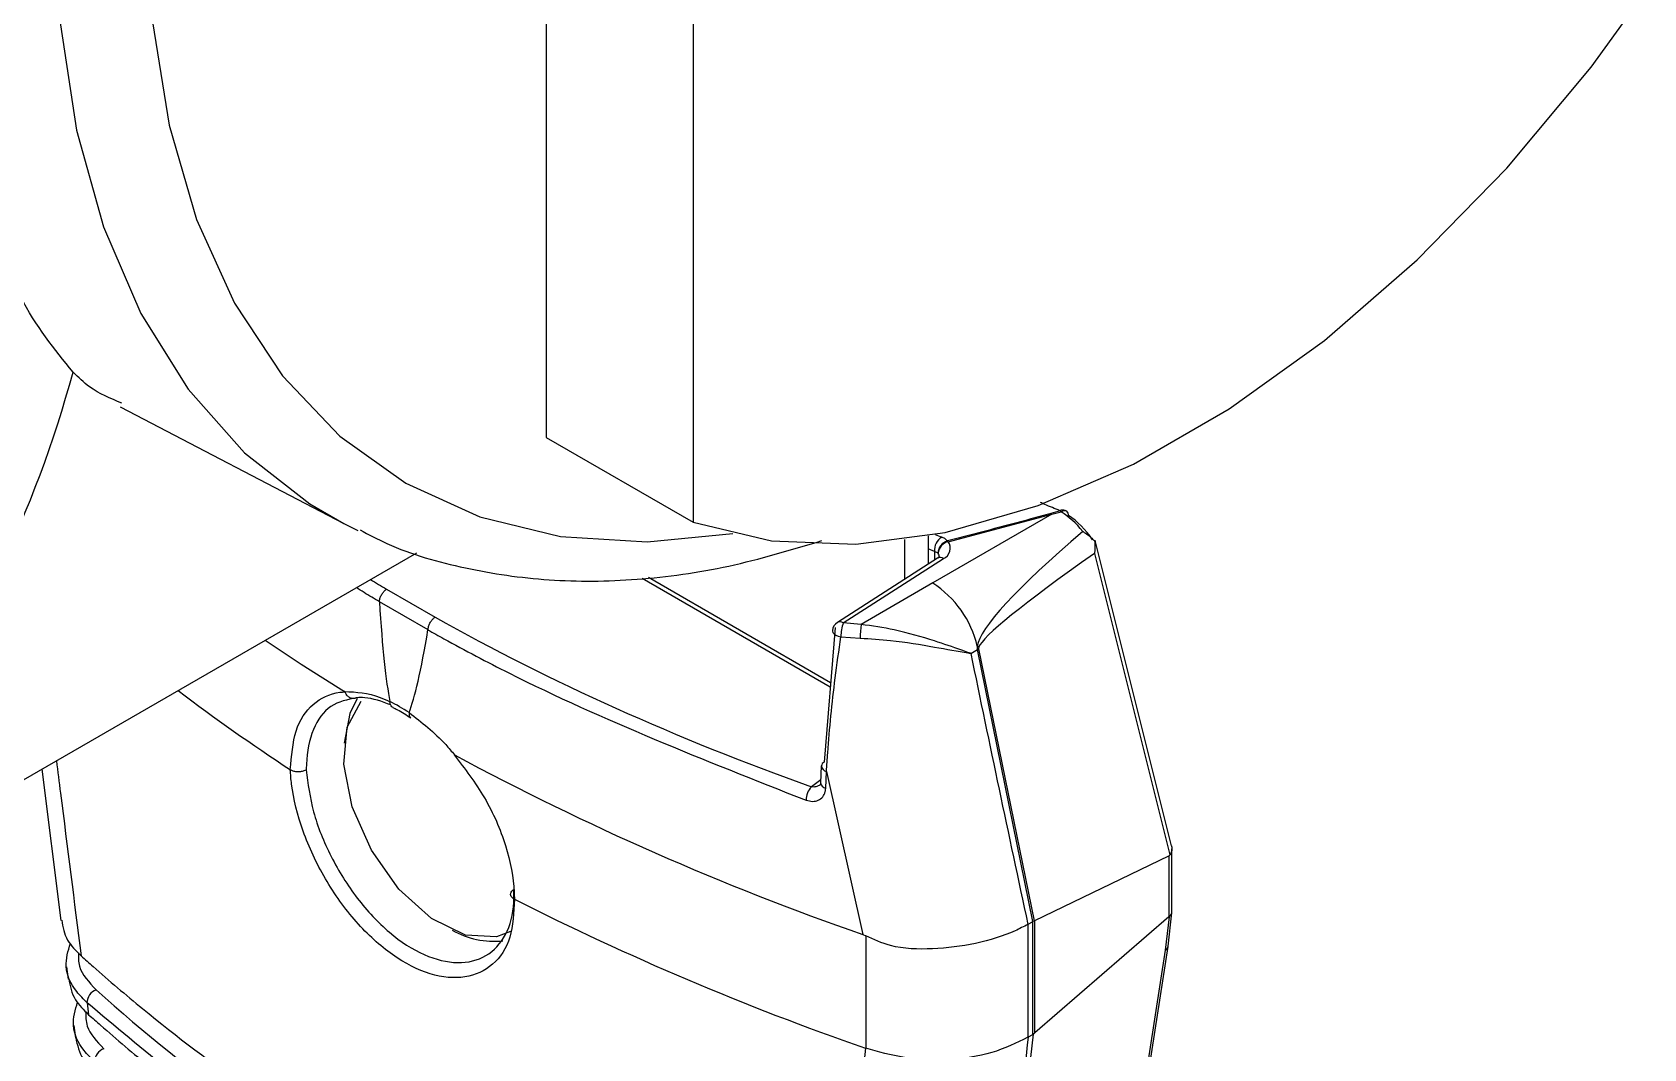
# Model space of a CAD drawing. Extents: x 12.3 to 108.7, y 1.1 to 80.4.
# Drawn here: x 21.418 to 22.876, y 6.23 to 7.15 of the extents above; entities that cross this region are included whole.
import ezdxf

# ---------------------------------------------------------------- set-up
doc = ezdxf.new("R2010")
doc.units = 0
doc.header["$MEASUREMENT"] = 0
doc.layers.add('OBJECT', color=7, linetype='CONTINUOUS')

msp = doc.modelspace()

# ---------------------------------------------------------------- linework, layer by layer
at = {"layer": 'OBJECT'}
for p, q in [((21.883, 7.3382), (21.8829, 6.7832)), ((22.016, 7.3382), (22.0159, 6.7065)), ((21.4973, 6.8109), (21.6999, 6.7052)), ((21.8829, 6.7832), (22.0159, 6.7065)), ((22.3405, 6.7136), (22.2328, 6.6515)), ((22.2469, 6.6888), (22.3405, 6.7136)), ((22.3481, 6.7168), (22.3398, 6.7143)), ((22.3405, 6.7136), (22.3491, 6.7159)), ((21.6999, 6.7052), (21.7126, 6.6989)), ((22.2351, 6.6954), (22.241, 6.6929)), ((22.2074, 6.6908), (22.2074, 6.6548)), ((22.2286, 6.6942), (22.2286, 6.6684)), ((22.2345, 6.68), (22.2286, 6.6825)), ((22.2345, 6.68), (22.2345, 6.6721)), ((22.4489, 6.4138), (22.3798, 6.6899)), ((21.0017, 6.2377), (21.7659, 6.6789)), ((22.2371, 6.6738), (22.1465, 6.6157)), ((22.1519, 6.6154), (22.2425, 6.6735)), ((22.3792, 6.6783), (22.4474, 6.4056)), ((22.1401, 6.5572), (21.9698, 6.6555)), ((22.1404, 6.5612), (21.9755, 6.6564)), ((22.2328, 6.6515), (22.168, 6.614)), ((21.7385, 6.6459), (21.7824, 6.6206)), ((21.7761, 6.6091), (21.732, 6.6345)), ((21.732, 6.6345), (21.732, 6.6345)), ((21.7761, 6.6091), (21.776, 6.6091)), ((22.1445, 6.6111), (22.1346, 6.4894)), ((22.168, 6.614), (22.1519, 6.6154)), ((22.1497, 6.6028), (22.1672, 6.6016)), ((22.2672, 6.5877), (22.2732, 6.5912)), ((22.3235, 6.3453), (22.2732, 6.5912)), ((22.2743, 6.5918), (22.3246, 6.3459)), ((21.7416, 6.5441), (21.7416, 6.5442)), ((21.7589, 6.5342), (21.7589, 6.5342)), ((21.4267, 6.483), (21.4437, 6.3463)), ((22.132, 6.486), (22.1314, 6.4707)), ((22.136, 6.4659), (22.1366, 6.4811)), ((22.1366, 6.4811), (22.1697, 6.3335)), ((22.1315, 6.4735), (22.123, 6.4672)), ((22.3252, 6.3462), (22.4465, 6.4047)), ((22.4465, 6.4047), (22.4465, 6.3495)), ((22.4493, 6.3536), (22.4493, 6.411)), ((22.3193, 6.3429), (22.323, 6.345)), ((22.323, 6.345), (22.323, 6.2429)), ((22.3246, 6.3459), (22.3235, 6.3453)), ((22.4465, 6.3495), (22.3252, 6.2445)), ((22.3252, 6.2445), (22.3252, 6.3462)), ((22.4467, 6.3496), (22.4433, 6.3193)), ((22.4458, 6.3229), (22.4492, 6.3532)), ((22.1697, 6.3335), (22.1722, 6.3322)), ((22.1722, 6.3322), (22.1722, 6.2306)), ((22.3193, 6.2408), (22.3193, 6.3429)), ((22.4433, 6.3193), (22.3933, 5.997)), ((22.3958, 6.0003), (22.4458, 6.3228)), ((21.4489, 6.3044), (21.4503, 6.2932)), ((21.4675, 6.2717), (21.4688, 6.261)), ((21.4555, 6.2513), (21.4569, 6.2402)), ((22.299, 6.0224), (22.3241, 6.2435)), ((22.323, 6.2429), (22.3193, 6.2408)), ((22.1722, 6.2306), (22.172, 6.2306))]:
    msp.add_line(p, q, dxfattribs=at)
at = {"layer": 'OBJECT', "flags": 128}
for points in [[(21.4384, 7.2586), (21.4433, 7.1563), (21.458, 7.061), (21.4824, 6.9736), (21.5162, 6.8953), (21.5589, 6.8269), (21.6101, 6.7693), (21.6691, 6.7231), (21.6999, 6.7052)], [(21.5217, 7.2595), (21.5267, 7.159), (21.5417, 7.0656), (21.5666, 6.9804), (21.6009, 6.9045), (21.6443, 6.8389), (21.6962, 6.7844), (21.7559, 6.7417), (21.8228, 6.7113), (21.8959, 6.6936), (21.9744, 6.6888), (22.0519, 6.6961)], [(22.0159, 6.7065), (22.0868, 6.6897), (22.1633, 6.6866), (22.2442, 6.6973), (22.3283, 6.7215), (22.4144, 6.7589), (22.5012, 6.809), (22.5873, 6.8709), (22.6714, 6.9438), (22.7523, 7.0266), (22.8288, 7.118), (22.8998, 7.2166)], [(22.142, 6.6085), (22.142, 6.608), (22.1424, 6.6067), (22.1435, 6.6055), (22.1452, 6.6044), (22.1473, 6.6035), (22.1497, 6.6028)], [(21.6288, 6.5997), (21.6614, 6.5782), (21.7006, 6.5534)], [(21.8506, 6.3361), (21.8379, 6.3313), (21.8099, 6.3329), (21.7793, 6.3479), (21.7497, 6.3746), (21.7248, 6.4097), (21.7075, 6.449), (21.6999, 6.4877), (21.703, 6.5212), (21.7157, 6.5447)], [(21.7119, 6.5469), (21.7052, 6.5334), (21.7003, 6.5065)]]:
    msp.add_lwpolyline(points, dxfattribs=at)
at = {"layer": 'OBJECT'}
for centre, radius, start, end in [((20.4717, 7.107), 1.0181, 301.3714, 344.9244), ((22.3351, 6.7092), 0.00699, 39.0245, 47.0042), ((22.3507, 6.7122), 0.00531, 69.5852, 119.6888), ((22.3436, 6.7108), 0.00748, 42.5897, 53.4442), ((22.352, 6.7121), 0.0048, 64.3302, 127.2178), ((22.3487, 6.7079), 0.01, 57.5368, 67.562), ((22.3514, 6.7129), 0.00438, 354.2083, 52.5238), ((22.2481, 6.6812), 0.0137, 121.4133, 185.1762), ((22.249, 6.6785), 0.0113, 103.849, 180.6766), ((22.2494, 6.6773), 0.0118, 102.548, 174.6883), ((22.2384, 6.683), 0.0103, 293.2917, 34.6351), ((22.2412, 6.6845), 0.00711, 37.2866, 44.5598), ((22.2396, 6.6691), 0.00532, 56.7822, 117.8507), ((22.2332, 6.6749), 0.00567, 0.1755, 38.0832), ((22.1818, 6.5726), 0.0939, 13.3767, 57.0837), ((22.1519, 6.6073), 0.01, 122.6657, 172.9792), ((22.149, 6.611), 0.00532, 56.7822, 117.8506), ((22.1941, 6.6017), 0.0444, 161.9613, 178.5097), ((22.2902, 6.6003), 0.123, 173.5928, 179.4004), ((22.2381, 6.5286), 0.0745, 60.716, 61.9479), ((22.2542, 6.6241), 0.0381, 299.9873, 301.8958), ((22.6413, 7.994), 1.8067, 232.8394, 236.7796), ((23.0094, 8.7458), 2.5543, 241.7407, 250.8078), ((21.6514, 6.4825), 0.000108, 56.3746, 57.0469), ((22.1363, 6.4855), 0.00429, 113.3869, 173.2886), ((22.1377, 6.4867), 0.00573, 187.7434, 259.452), ((22.1376, 6.4544), 0.0194, 138.6244, 178.1778), ((22.137, 6.4715), 0.00573, 187.7443, 259.4491), ((23.0305, 8.6957), 2.6103, 243.2151, 250.798), ((21.8542, 6.3654), 0.0000964, 62.707, 63.5073), ((21.8359, 6.4049), 0.0775, 240.6578, 275.7803), ((21.4804, 6.2713), 0.013, 110.8333, 178.0606), ((21.4872, 6.2181), 0.013, 111.01, 178.0781)]:
    msp.add_arc(centre, radius, start, end, dxfattribs=at)
for centre, major_axis, ratio, start_param, end_param in [((22.3487, 6.6694), (-0.0319, 0.0508), 0.550739, 4.942555, 5.423204), ((22.3558, 6.6739), (-0.0269, 0.0422), 0.545295, 4.757694, 5.419526), ((22.635, 6.8346), (0.3608, 0.2458), 0.115892, 2.318825, 3.04049), ((22.6565, 6.8298), (0.382, 0.2385), 0.057008, 2.347054, 3.067719), ((23.3327, 7.6997), (2.2207, 0.1847), 0.625175, 3.851661, 3.861081), ((22.5589, 24.2149), (0.808, 17.691), 0.012144, 3.03022, 3.094182), ((22.5589, 24.2149), (0.808, 17.691), 0.012144, 3.176423, 3.240385), ((23.3327, 7.6997), (2.2207, 0.1847), 0.625175, 3.889005, 4.085242), ((22.635, 6.8346), (0.3608, 0.2458), 0.115892, 3.04049, 3.093154), ((22.6565, 6.8298), (0.382, 0.2385), 0.057008, 3.067719, 3.120382), ((23.7147, 7.5188), (-1.3798, 7.3435), 0.214206, 1.657604, 1.691296), ((21.7448, 6.4197), (-0.0653, 0.1273), 0.607759, 5.442668, 5.613494), ((22.4393, 6.4392), (-0.0069, 0.0346), 0.209999, 3.196046, 3.336647), ((22.2381, 6.7597), (-0.0781, 0.4172), 0.218376, 3.21832, 3.224831), ((22.2381, 6.7599), (-0.0824, 0.4153), 0.209999, 3.189529, 3.196046), ((22.4393, 6.2869), (0.0079, 0.0629), 0.096523, 0.080897, 0.107077), ((22.4393, 6.354), (0.00999, -0.00056), 0.611383, 5.584652, 6.317691), ((22.2345, 6.7575), (-0.0781, 0.4172), 0.218376, 3.214116, 3.21832), ((22.4359, 6.3242), (0.00991, -0.00133), 0.627377, 5.631964, 6.295991), ((23.3412, 6.9904), (2.2169, 0.0169), 0.582304, 3.708036, 4.137067), ((22.2381, 5.4939), (0.0912, 0.7506), 0.103906, 0.064837, 0.077928), ((22.2381, 5.4933), (0.0954, 0.7545), 0.096523, 0.107077, 0.120165), ((24.1314, 10.1652), (1.7566, 14.6383), 0.094069, 1.853491, 1.869003), ((22.2345, 5.4918), (0.0912, 0.7506), 0.103906, 0.077928, 0.081269)]:
    msp.add_ellipse(centre, major_axis=major_axis, ratio=ratio, start_param=start_param, end_param=end_param, dxfattribs=at)
for points, knots in [([(21.4548, 6.8422), (21.438, 6.8629), (21.4045, 6.9044), (21.3708, 7.0029), (21.3489, 7.1277), (21.3411, 7.2762), (21.3417, 7.3962), (21.3482, 7.4668), (21.3493, 7.4789)], [0, 0, 0, 0, 0.194199, 0.388328, 0.583109, 0.777835, 0.961715, 1, 1, 1, 1]), ([(21.499, 6.8142), (21.4887, 6.8183), (21.4725, 6.8249), (21.4596, 6.8375), (21.4548, 6.8422)], [0, 0, 0, 0, 0.630976, 1, 1, 1, 1]), ([(22.3481, 6.7168), (22.3434, 6.7187), (22.3375, 6.7211), (22.3316, 6.7237), (22.3303, 6.7243)], [0, 0, 0, 0, 0.7832231, 1, 1, 1, 1]), ([(22.3398, 6.7143), (22.3338, 6.7127), (22.3028, 6.7042), (22.2715, 6.6961), (22.2463, 6.6895)], [0, 0, 0, 0, 0.194244, 1, 1, 1, 1]), ([(21.7145, 6.6995), (21.7225, 6.6953), (21.7523, 6.6795), (21.8095, 6.6637), (21.8852, 6.6523), (21.9652, 6.6532), (22.0478, 6.6644), (22.1043, 6.6814), (22.1325, 6.6898)], [0, 0, 0, 0, 0.06789, 0.252065, 0.436957, 0.623643, 0.812563, 1, 1, 1, 1]), ([(22.3687, 6.6981), (22.3688, 6.6981), (22.3717, 6.6962), (22.3756, 6.6933), (22.3787, 6.6901), (22.3796, 6.6891)], [0, 0, 0, 0, 0.021177, 0.717113, 1, 1, 1, 1]), ([(22.2345, 6.68), (22.2356, 6.6796), (22.2368, 6.6791), (22.2376, 6.6785), (22.2377, 6.6784)], [0, 0, 0, 0, 0.908728, 1, 1, 1, 1]), ([(22.2463, 6.6895), (22.2455, 6.6902), (22.2441, 6.6915), (22.2419, 6.6925), (22.241, 6.6929)], [0, 0, 0, 0, 0.5646707, 1, 1, 1, 1]), ([(22.3796, 6.6891), (22.3796, 6.6856), (22.3797, 6.6819), (22.3792, 6.6783), (22.3792, 6.6783)], [0, 0, 0, 0, 0.980022, 1, 1, 1, 1]), ([(22.3797, 6.6899), (22.3797, 6.6898), (22.3798, 6.6896), (22.3796, 6.6892), (22.3796, 6.6891)], [0, 0, 0, 0, 0.670898, 1, 1, 1, 1]), ([(22.2389, 6.6752), (22.2389, 6.6753), (22.239, 6.6755), (22.2383, 6.6746), (22.2373, 6.6739), (22.2371, 6.6738)], [0, 0, 0, 0, 0.255423, 0.801621, 1, 1, 1, 1]), ([(21.732, 6.6345), (21.7274, 6.6373), (21.7203, 6.6414), (21.7135, 6.6458), (21.7112, 6.6473)], [0, 0, 0, 0, 0.660239, 1, 1, 1, 1]), ([(21.732, 6.6345), (21.7322, 6.6355), (21.7324, 6.6375), (21.7338, 6.6406), (21.7356, 6.6433), (21.7373, 6.645), (21.7383, 6.6457), (21.7385, 6.6459)], [0, 0, 0, 0, 0.235906, 0.47183, 0.707754, 0.925416, 1, 1, 1, 1]), ([(21.776, 6.6091), (21.7808, 6.6064), (21.8048, 6.5931), (21.912, 6.5362), (22.026, 6.4913), (22.1182, 6.455)], [0, 0, 0, 0, 0.045653, 0.228294, 1, 1, 1, 1]), ([(21.7761, 6.6091), (21.7762, 6.6101), (21.7764, 6.6121), (21.7777, 6.6152), (21.7795, 6.618), (21.7812, 6.6197), (21.7822, 6.6204), (21.7824, 6.6206)], [0, 0, 0, 0, 0.235906, 0.47183, 0.707754, 0.925416, 1, 1, 1, 1]), ([(22.2672, 6.5877), (22.2672, 6.5878), (22.2663, 6.5881), (22.2634, 6.5891), (22.2533, 6.5928), (22.2325, 6.5998), (22.2015, 6.6091), (22.1781, 6.6126), (22.168, 6.614)], [0, 0, 0, 0, 0.003661, 0.034965, 0.112489, 0.381452, 0.732443, 1, 1, 1, 1]), ([(22.1366, 6.4811), (22.137, 6.4867), (22.1389, 6.5144), (22.1429, 6.5548), (22.1479, 6.5904), (22.1497, 6.6028)], [0, 0, 0, 0, 0.1396822, 0.6986618, 1, 1, 1, 1]), ([(22.1672, 6.6016), (22.1764, 6.601), (22.2001, 6.5995), (22.234, 6.5937), (22.2564, 6.5896), (22.2663, 6.5879), (22.2671, 6.5877), (22.2672, 6.5877)], [0, 0, 0, 0, 0.244744, 0.626729, 0.967927, 0.996144, 1, 1, 1, 1]), ([(21.6514, 6.4826), (21.6525, 6.4949), (21.6545, 6.5197), (21.6709, 6.5438), (21.6884, 6.552), (21.6995, 6.5529), (21.701, 6.553)], [0, 0, 0, 0, 0.3155683, 0.6311013, 0.9475882, 1, 1, 1, 1]), ([(21.7006, 6.5534), (21.7111, 6.5528), (21.7243, 6.552), (21.7387, 6.5455), (21.7416, 6.5441)], [0, 0, 0, 0, 0.7918372, 1, 1, 1, 1]), ([(21.701, 6.553), (21.701, 6.553), (21.701, 6.5531), (21.7009, 6.5532), (21.7008, 6.5533), (21.7007, 6.5534), (21.7006, 6.5534)], [0, 0, 0, 0, 0.15991, 0.364053, 0.750582, 1, 1, 1, 1]), ([(21.7116, 6.5477), (21.7114, 6.5476), (21.7109, 6.5474), (21.7094, 6.5469), (21.7072, 6.5469), (21.7046, 6.5479), (21.7024, 6.55), (21.7015, 6.552), (21.701, 6.553)], [0, 0, 0, 0, 0.048564, 0.140162, 0.35514, 0.570099, 0.785054, 1, 1, 1, 1]), ([(21.7116, 6.5477), (21.7032, 6.546), (21.6865, 6.5425), (21.6709, 6.5205), (21.6661, 6.4979), (21.6659, 6.4841), (21.6659, 6.4824)], [0, 0, 0, 0, 0.318292, 0.636578, 0.954855, 1, 1, 1, 1]), ([(21.7423, 6.5412), (21.7342, 6.5442), (21.7235, 6.5482), (21.7139, 6.5478), (21.7116, 6.5477)], [0, 0, 0, 0, 0.751674, 1, 1, 1, 1]), ([(21.7445, 6.5389), (21.7441, 6.5391), (21.7431, 6.5395), (21.742, 6.5414), (21.7418, 6.5432), (21.7416, 6.5441)], [0, 0, 0, 0, 0.2397479, 0.6198612, 1, 1, 1, 1]), ([(21.7443, 6.5388), (21.7457, 6.5382), (21.751, 6.5356), (21.7564, 6.5321), (21.7604, 6.5295)], [0, 0, 0, 0, 0.2497469, 1, 1, 1, 1]), ([(21.7589, 6.5342), (21.7589, 6.5333), (21.7588, 6.5317), (21.7595, 6.5301), (21.7602, 6.5298), (21.7604, 6.5297)], [0, 0, 0, 0, 0.42317, 0.846311, 1, 1, 1, 1]), ([(21.7589, 6.5342), (21.7703, 6.5254), (21.7847, 6.5143), (21.7974, 6.4991), (21.8001, 6.496)], [0, 0, 0, 0, 0.79181, 1, 1, 1, 1]), ([(21.4398, 6.4906), (21.441, 6.4809), (21.4484, 6.4221), (21.4558, 6.3633), (21.4621, 6.3143)], [0, 0, 0, 0, 0.165238, 1, 1, 1, 1]), ([(21.8001, 6.496), (21.8, 6.496), (21.7999, 6.4961), (21.7998, 6.4961), (21.7997, 6.4961), (21.7997, 6.4961), (21.7997, 6.496)], [0, 0, 0, 0, 0.344892, 0.691947, 0.859575, 1, 1, 1, 1]), ([(21.7997, 6.496), (21.8093, 6.4834), (21.8288, 6.4581), (21.8479, 6.4139), (21.8539, 6.3828), (21.8542, 6.3676), (21.8542, 6.3655)], [0, 0, 0, 0, 0.315107, 0.632944, 0.949791, 1, 1, 1, 1]), ([(21.8542, 6.3655), (21.8536, 6.3534), (21.8525, 6.3291), (21.8359, 6.3045), (21.8105, 6.2927), (21.7783, 6.2956), (21.7437, 6.3132), (21.7103, 6.3436), (21.6819, 6.3832), (21.6615, 6.4271), (21.653, 6.461), (21.6517, 6.4782), (21.6514, 6.4826)], [0, 0, 0, 0, 0.106548, 0.213092, 0.319763, 0.426916, 0.534499, 0.642267, 0.749959, 0.857311, 0.964155, 1, 1, 1, 1]), ([(21.6659, 6.4824), (21.6658, 6.4823), (21.6651, 6.482), (21.6634, 6.4813), (21.6606, 6.4806), (21.6572, 6.4806), (21.6539, 6.4812), (21.6523, 6.4821), (21.6514, 6.4826)], [0, 0, 0, 0, 0.032877, 0.16613, 0.374661, 0.583123, 0.791562, 1, 1, 1, 1]), ([(21.6659, 6.4824), (21.6674, 6.47), (21.6705, 6.445), (21.6872, 6.4036), (21.7111, 6.3652), (21.7407, 6.3338), (21.7727, 6.3132), (21.8036, 6.3058), (21.8298, 6.3123), (21.8478, 6.3317), (21.854, 6.3549), (21.8537, 6.3703), (21.8536, 6.374)], [0, 0, 0, 0, 0.107261, 0.214528, 0.321699, 0.428911, 0.536129, 0.643313, 0.750516, 0.857741, 0.964919, 1, 1, 1, 1]), ([(22.1182, 6.455), (22.1202, 6.4545), (22.1241, 6.4535), (22.1294, 6.4547), (22.1335, 6.4578), (22.1356, 6.4619), (22.1359, 6.4648), (22.136, 6.4659)], [0, 0, 0, 0, 0.219061, 0.438018, 0.659212, 0.879994, 1, 1, 1, 1]), ([(22.1306, 6.4687), (22.1297, 6.4682), (22.1279, 6.4671), (22.1252, 6.4668), (22.1235, 6.4671), (22.123, 6.4672)], [0, 0, 0, 0, 0.3848969, 0.8274475, 1, 1, 1, 1]), ([(22.1313, 6.4708), (22.1313, 6.4703), (22.1311, 6.4691), (22.1309, 6.4688), (22.1306, 6.4687), (22.1306, 6.4687)], [0, 0, 0, 0, 0.310695, 0.755031, 1, 1, 1, 1]), ([(22.4488, 6.4138), (22.4489, 6.4137), (22.4493, 6.4124), (22.4494, 6.4102), (22.4487, 6.4076), (22.4478, 6.4061), (22.4474, 6.4056)], [0, 0, 0, 0, 0.0457506, 0.4022126, 0.7781825, 1, 1, 1, 1]), ([(21.8542, 6.3655), (21.8534, 6.366), (21.8519, 6.3669), (21.8508, 6.3688), (21.8508, 6.3709), (21.8517, 6.3726), (21.8529, 6.3736), (21.8535, 6.374), (21.8536, 6.374)], [0, 0, 0, 0, 0.208439, 0.416877, 0.625339, 0.83387, 0.967123, 1, 1, 1, 1]), ([(21.4445, 6.3464), (21.4455, 6.3403), (21.4475, 6.3288), (21.4574, 6.3189), (21.4621, 6.3143)], [0, 0, 0, 0, 0.536442, 1, 1, 1, 1]), ([(22.319, 6.3427), (22.3152, 6.3407), (22.3014, 6.3336), (22.2724, 6.3244), (22.2329, 6.3197), (22.1981, 6.3205), (22.1795, 6.329), (22.1722, 6.3322)], [0, 0, 0, 0, 0.097508, 0.351331, 0.599304, 0.843154, 1, 1, 1, 1]), ([(21.4675, 6.2717), (21.4642, 6.275), (21.4542, 6.2851), (21.4459, 6.3038), (21.4503, 6.3186), (21.4524, 6.3256)], [0, 0, 0, 0, 0.206386, 0.623447, 1, 1, 1, 1]), ([(21.4598, 6.317), (21.4597, 6.3128), (21.4593, 6.3009), (21.4693, 6.2903), (21.4758, 6.2834)], [0, 0, 0, 0, 0.344145, 1, 1, 1, 1]), ([(21.4621, 6.3143), (21.4657, 6.311), (21.4837, 6.2949), (21.5624, 6.228), (21.7054, 6.1275), (21.9161, 6.0121), (22.0664, 5.9521), (22.1415, 5.922)], [0, 0, 0, 0, 0.0206637, 0.1033313, 0.4348088, 0.7174044, 1, 1, 1, 1]), ([(21.4509, 6.2934), (21.4521, 6.2869), (21.4543, 6.2754), (21.4644, 6.2654), (21.4688, 6.261)], [0, 0, 0, 0, 0.56166, 1, 1, 1, 1]), ([(21.4743, 6.2185), (21.4709, 6.2218), (21.4609, 6.2318), (21.4525, 6.2505), (21.4568, 6.2653), (21.4589, 6.2724)], [0, 0, 0, 0, 0.206098, 0.62258, 1, 1, 1, 1]), ([(22.1379, 5.8847), (22.1323, 5.8868), (22.1043, 5.8972), (21.9884, 5.9426), (21.816, 6.0245), (21.6197, 6.1445), (21.5182, 6.2293), (21.4675, 6.2717)], [0, 0, 0, 0, 0.020947, 0.104745, 0.44076, 0.72038, 1, 1, 1, 1]), ([(21.4663, 6.2639), (21.4663, 6.2595), (21.4662, 6.2474), (21.4763, 6.2368), (21.4826, 6.2302)], [0, 0, 0, 0, 0.371179, 1, 1, 1, 1]), ([(21.4688, 6.261), (21.4725, 6.2578), (21.4906, 6.2417), (21.5697, 6.1749), (21.7115, 6.0759), (21.9187, 5.963), (22.0642, 5.9045), (22.137, 5.8753)], [0, 0, 0, 0, 0.021019, 0.105106, 0.44228, 0.72114, 1, 1, 1, 1]), ([(21.4572, 6.2403), (21.4587, 6.2335), (21.4612, 6.2219), (21.4714, 6.2119), (21.4756, 6.2077)], [0, 0, 0, 0, 0.58696, 1, 1, 1, 1]), ([(22.172, 6.2306), (22.166, 6.1708), (22.1558, 6.0679), (22.1457, 5.965), (22.1415, 5.922)], [0, 0, 0, 0, 0.581449, 1, 1, 1, 1]), ([(22.319, 6.2406), (22.3085, 6.2355), (22.2876, 6.2251), (22.2477, 6.2192), (22.2073, 6.2208), (22.1836, 6.2274), (22.1722, 6.2306)], [0, 0, 0, 0, 0.253584, 0.507165, 0.760847, 1, 1, 1, 1])]:
    msp.add_open_spline(points, degree=3, knots=knots, dxfattribs=at)

doc.saveas('drawing.dxf')
